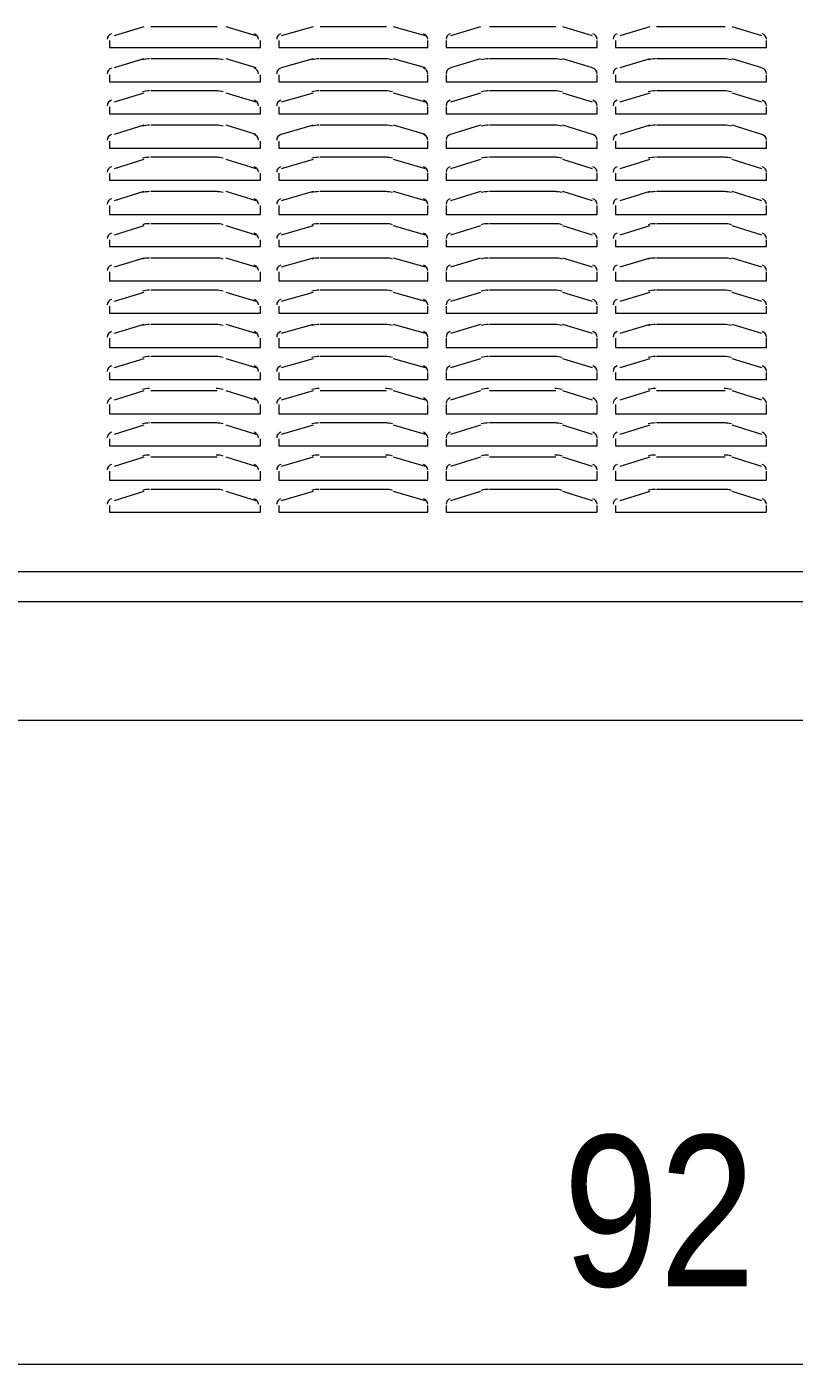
# Model space of a CAD drawing. Header units: millimetres. Extents: x 106699 to 122058, y 158555 to 162844.
# Drawn here: x 110007.21 to 110032.67, y 160341.51 to 160385.85 of the extents above; entities that cross this region are included whole.
import ezdxf

# ---------------------------------------------------------------- set-up
doc = ezdxf.new("R2010")
doc.units = ezdxf.units.MM
doc.layers.add('no3_paslanmaz kesit on', color=153, linetype='Continuous', lineweight=20)
doc.layers.add('S2000-002 Çizgi', color=7, linetype='Continuous')
doc.styles.add('BE', font='ARIALN.TTF')
doc.dimstyles.new('Copy of BE-50', dxfattribs={"dimscale": 100, "dimtxt": 0.05, "dimasz": 0.02, "dimexe": 0.025, "dimexo": 0, "dimgap": 0.025, "dimtad": 1, "dimdec": 1, "dimrnd": 0.5, "dimdsep": 46, "dimtxsty": 'BE', "dimblk": 'DOT', "dimcen": 0.5, "dimdle": 0.025, "dimse1": 1, "dimse2": 1, "dimclrd": 256, "dimclre": 256, "dimclrt": 256, "dimadec": 0, "dimazin": 2, "dimtm": 1e-09, "dimtfac": 1, "dimtdec": 1, "dimtix": 1, "dimtmove": 2, "dimatfit": 0, "dimldrblk": 'DOT', "dimfxl": 0.5, "dimfxlon": 1, "dimtolj": 1, "dimlwd": 9, "dimlwe": 0, "dimarcsym": 0})

# ---------------------------------------------------------------- blocks, each defined once
blk = doc.blocks.new('_Dot')
at = {"color": 0, "linetype": 'ByBlock', "lineweight": -2}
blk.add_line((-0.5, 0), (-1, 0), dxfattribs=at)
at = {"color": 0, "linetype": 'ByBlock', "const_width": 0.5}
blk.add_lwpolyline([(-0.25, 0, 1), (0.25, 0, 1)], format="xyb", close=True, dxfattribs=at)
blk = doc.blocks.new('*D116')
at = {"layer": 'Defpoints', "color": 0, "transparency": 16777216}
for p in [(117130.517, 160829.226), (117222.441, 160829.226), (117222.441, 160807.883)]:
    blk.add_point(p, dxfattribs=at)
at = {"layer": 'S2000-002 Çizgi', "color": 134, "lineweight": 9, "true_color": 0x00a5a5, "transparency": 16777216}
blk.add_line((117132.517, 160807.883), (117220.441, 160807.883), dxfattribs=at)
at = {"layer": 'S2000-002 Çizgi', "color": 134, "lineweight": 9, "true_color": 0x00a5a5, "transparency": 16777216, "xscale": 2, "yscale": 2, "zscale": 2, "rotation": 180}
blk.add_blockref('_Dot', (117130.517, 160807.883), dxfattribs=at)
at = {"layer": 'S2000-002 Çizgi', "color": 134, "lineweight": 9, "true_color": 0x00a5a5, "transparency": 16777216, "xscale": 2, "yscale": 2, "zscale": 2}
blk.add_blockref('_Dot', (117222.441, 160807.883), dxfattribs=at)
at = {"layer": 'S2000-002 Çizgi', "color": 134, "true_color": 0x00a5a5, "transparency": 16777216, "insert": (117176.479, 160812.936), "char_height": 5, "attachment_point": 5, "style": 'BE'}
blk.add_mtext('\\A1;92', dxfattribs=at)
blk = doc.blocks.new('AA')
at = {"layer": 'no3_paslanmaz kesit on'}
for points in [[(117159.378, 160852.238), (117158.39, 160851.935)], [(117161.808, 160852.238), (117159.605, 160852.238)], [(117163.099, 160851.935), (117162.112, 160852.238)], [(117164.998, 160852.238), (117163.935, 160851.935)], [(117167.428, 160852.238), (117165.226, 160852.238)], [(117168.719, 160851.935), (117167.656, 160852.238)], [(117170.542, 160852.238), (117169.555, 160851.935)], [(117173.049, 160852.238), (117170.846, 160852.238)], [(117174.264, 160851.935), (117173.276, 160852.238)], [(117176.162, 160852.238), (117175.175, 160851.935)], [(117178.669, 160852.238), (117176.39, 160852.238)], [(117179.884, 160851.935), (117178.897, 160852.238)], [(117158.238, 160851.783), (117158.238, 160851.555), (117163.251, 160851.555), (117163.251, 160851.783)], [(117163.859, 160851.783), (117163.859, 160851.555), (117168.795, 160851.555), (117168.795, 160851.783)], [(117169.403, 160851.783), (117169.403, 160851.555), (117174.416, 160851.555), (117174.416, 160851.783)], [(117175.023, 160851.783), (117175.023, 160851.555), (117180.036, 160851.555), (117180.036, 160851.783)], [(117159.378, 160851.175), (117158.39, 160850.871)], [(117161.808, 160851.175), (117159.605, 160851.175)], [(117163.099, 160850.871), (117162.112, 160851.175)], [(117164.998, 160851.175), (117163.935, 160850.871)], [(117167.428, 160851.175), (117165.226, 160851.175)], [(117168.719, 160850.871), (117167.656, 160851.175)], [(117170.542, 160851.175), (117169.555, 160850.871)], [(117173.049, 160851.175), (117170.846, 160851.175)], [(117174.264, 160850.871), (117173.276, 160851.175)], [(117176.162, 160851.175), (117175.175, 160850.871)], [(117178.669, 160851.175), (117176.39, 160851.175)], [(117179.884, 160850.871), (117178.897, 160851.175)], [(117158.238, 160850.643), (117158.238, 160850.416), (117163.251, 160850.416), (117163.251, 160850.643)], [(117163.859, 160850.643), (117163.859, 160850.416), (117168.795, 160850.416), (117168.795, 160850.643)], [(117169.403, 160850.643), (117169.403, 160850.416), (117174.416, 160850.416), (117174.416, 160850.643)], [(117175.023, 160850.643), (117175.023, 160850.416), (117180.036, 160850.416), (117180.036, 160850.643)], [(117159.378, 160850.036), (117158.39, 160849.732)], [(117161.808, 160850.112), (117159.605, 160850.112)], [(117163.099, 160849.732), (117162.112, 160850.036)], [(117164.998, 160850.036), (117163.935, 160849.732)], [(117167.428, 160850.112), (117165.226, 160850.112)], [(117168.719, 160849.732), (117167.656, 160850.036)], [(117170.542, 160850.036), (117169.555, 160849.732)], [(117173.049, 160850.112), (117170.846, 160850.112)], [(117174.264, 160849.732), (117173.276, 160850.036)], [(117176.162, 160850.036), (117175.175, 160849.732)], [(117178.669, 160850.112), (117176.39, 160850.112)], [(117179.884, 160849.732), (117178.897, 160850.036)], [(117158.238, 160849.58), (117158.238, 160849.352), (117163.251, 160849.352), (117163.251, 160849.58)], [(117163.859, 160849.58), (117163.859, 160849.352), (117168.795, 160849.352), (117168.795, 160849.58)], [(117169.403, 160849.58), (117169.403, 160849.352), (117174.416, 160849.352), (117174.416, 160849.58)], [(117175.023, 160849.58), (117175.023, 160849.352), (117180.036, 160849.352), (117180.036, 160849.58)], [(117159.378, 160848.973), (117158.39, 160848.669)], [(117161.808, 160848.973), (117159.605, 160848.973)], [(117163.099, 160848.669), (117162.112, 160848.973)], [(117164.998, 160848.973), (117163.935, 160848.669)], [(117167.428, 160848.973), (117165.226, 160848.973)], [(117168.719, 160848.669), (117167.656, 160848.973)], [(117170.542, 160848.973), (117169.555, 160848.669)], [(117173.049, 160848.973), (117170.846, 160848.973)], [(117174.264, 160848.669), (117173.276, 160848.973)], [(117176.162, 160848.973), (117175.175, 160848.669)], [(117178.669, 160848.973), (117176.39, 160848.973)], [(117179.884, 160848.669), (117178.897, 160848.973)], [(117158.238, 160848.441), (117158.238, 160848.213), (117163.251, 160848.213), (117163.251, 160848.441)], [(117163.859, 160848.441), (117163.859, 160848.213), (117168.795, 160848.213), (117168.795, 160848.441)], [(117169.403, 160848.441), (117169.403, 160848.213), (117174.416, 160848.213), (117174.416, 160848.441)], [(117175.023, 160848.441), (117175.023, 160848.213), (117180.036, 160848.213), (117180.036, 160848.441)], [(117159.378, 160847.833), (117158.39, 160847.53)], [(117161.808, 160847.909), (117159.605, 160847.909)], [(117163.099, 160847.53), (117162.112, 160847.833)], [(117164.998, 160847.833), (117163.935, 160847.53)], [(117167.428, 160847.909), (117165.226, 160847.909)], [(117168.719, 160847.53), (117167.656, 160847.833)], [(117170.542, 160847.833), (117169.555, 160847.53)], [(117173.049, 160847.909), (117170.846, 160847.909)], [(117174.264, 160847.53), (117173.276, 160847.833)], [(117176.162, 160847.833), (117175.175, 160847.53)], [(117178.669, 160847.909), (117176.39, 160847.909)], [(117179.884, 160847.53), (117178.897, 160847.833)], [(117158.238, 160847.378), (117158.238, 160847.15), (117163.251, 160847.15), (117163.251, 160847.378)], [(117163.859, 160847.378), (117163.859, 160847.15), (117168.795, 160847.15), (117168.795, 160847.378)], [(117169.403, 160847.378), (117169.403, 160847.15), (117174.416, 160847.15), (117174.416, 160847.378)], [(117175.023, 160847.378), (117175.023, 160847.15), (117180.036, 160847.15), (117180.036, 160847.378)], [(117159.378, 160846.77), (117158.39, 160846.466)], [(117161.808, 160846.77), (117159.605, 160846.77)], [(117163.099, 160846.466), (117162.112, 160846.77)], [(117164.998, 160846.77), (117163.935, 160846.466)], [(117167.428, 160846.77), (117165.226, 160846.77)], [(117168.719, 160846.466), (117167.656, 160846.77)], [(117170.542, 160846.77), (117169.555, 160846.466)], [(117173.049, 160846.77), (117170.846, 160846.77)], [(117174.264, 160846.466), (117173.276, 160846.77)], [(117176.162, 160846.77), (117175.175, 160846.466)], [(117178.669, 160846.77), (117176.39, 160846.77)], [(117179.884, 160846.466), (117178.897, 160846.77)], [(117158.238, 160846.314), (117158.238, 160846.011), (117163.251, 160846.011), (117163.251, 160846.314)], [(117163.859, 160846.314), (117163.859, 160846.011), (117168.795, 160846.011), (117168.795, 160846.314)], [(117169.403, 160846.314), (117169.403, 160846.011), (117174.416, 160846.011), (117174.416, 160846.314)], [(117175.023, 160846.314), (117175.023, 160846.011), (117180.036, 160846.011), (117180.036, 160846.314)], [(117159.378, 160845.631), (117158.39, 160845.327)], [(117161.808, 160845.707), (117159.605, 160845.707)], [(117163.099, 160845.327), (117162.112, 160845.631)], [(117164.998, 160845.631), (117163.935, 160845.327)], [(117167.428, 160845.707), (117165.226, 160845.707)], [(117168.719, 160845.327), (117167.656, 160845.631)], [(117170.542, 160845.631), (117169.555, 160845.327)], [(117173.049, 160845.707), (117170.846, 160845.707)], [(117174.264, 160845.327), (117173.276, 160845.631)], [(117176.162, 160845.631), (117175.175, 160845.327)], [(117178.669, 160845.707), (117176.39, 160845.707)], [(117179.884, 160845.327), (117178.897, 160845.631)], [(117158.238, 160845.175), (117158.238, 160844.947), (117163.251, 160844.947), (117163.251, 160845.175)], [(117163.859, 160845.175), (117163.859, 160844.947), (117168.795, 160844.947), (117168.795, 160845.175)], [(117169.403, 160845.175), (117169.403, 160844.947), (117174.416, 160844.947), (117174.416, 160845.175)], [(117175.023, 160845.175), (117175.023, 160844.947), (117180.036, 160844.947), (117180.036, 160845.175)], [(117159.378, 160844.567), (117158.39, 160844.264)], [(117161.808, 160844.567), (117159.605, 160844.567)], [(117163.099, 160844.264), (117162.112, 160844.567)], [(117164.998, 160844.567), (117163.935, 160844.264)], [(117167.428, 160844.567), (117165.226, 160844.567)], [(117168.719, 160844.264), (117167.656, 160844.567)], [(117170.542, 160844.567), (117169.555, 160844.264)], [(117173.049, 160844.567), (117170.846, 160844.567)], [(117174.264, 160844.264), (117173.276, 160844.567)], [(117176.162, 160844.567), (117175.175, 160844.264)], [(117178.669, 160844.567), (117176.39, 160844.567)], [(117179.884, 160844.264), (117178.897, 160844.567)], [(117158.238, 160844.112), (117158.238, 160843.808), (117163.251, 160843.808), (117163.251, 160844.112)], [(117163.859, 160844.112), (117163.859, 160843.808), (117168.795, 160843.808), (117168.795, 160844.112)], [(117169.403, 160844.112), (117169.403, 160843.808), (117174.416, 160843.808), (117174.416, 160844.112)], [(117175.023, 160844.112), (117175.023, 160843.808), (117180.036, 160843.808), (117180.036, 160844.112)], [(117159.378, 160843.428), (117158.39, 160843.124)], [(117161.808, 160843.504), (117159.605, 160843.504)], [(117163.099, 160843.124), (117162.112, 160843.428)], [(117164.998, 160843.428), (117163.935, 160843.124)], [(117167.428, 160843.504), (117165.226, 160843.504)], [(117168.719, 160843.124), (117167.656, 160843.428)], [(117170.542, 160843.428), (117169.555, 160843.124)], [(117173.049, 160843.504), (117170.846, 160843.504)], [(117174.264, 160843.124), (117173.276, 160843.428)], [(117176.162, 160843.428), (117175.175, 160843.124)], [(117178.669, 160843.504), (117176.39, 160843.504)], [(117179.884, 160843.124), (117178.897, 160843.428)], [(117158.238, 160842.973), (117158.238, 160842.745), (117163.251, 160842.745), (117163.251, 160842.973)], [(117163.859, 160842.973), (117163.859, 160842.745), (117168.795, 160842.745), (117168.795, 160842.973)], [(117169.403, 160842.973), (117169.403, 160842.745), (117174.416, 160842.745), (117174.416, 160842.973)], [(117175.023, 160842.973), (117175.023, 160842.745), (117180.036, 160842.745), (117180.036, 160842.973)], [(117159.378, 160842.365), (117158.39, 160842.061)], [(117161.808, 160842.365), (117159.605, 160842.365)], [(117163.099, 160842.061), (117162.112, 160842.365)], [(117164.998, 160842.365), (117163.935, 160842.061)], [(117167.428, 160842.365), (117165.226, 160842.365)], [(117168.719, 160842.061), (117167.656, 160842.365)], [(117170.542, 160842.365), (117169.555, 160842.061)], [(117173.049, 160842.365), (117170.846, 160842.365)], [(117174.264, 160842.061), (117173.276, 160842.365)], [(117176.162, 160842.365), (117175.175, 160842.061)], [(117178.669, 160842.365), (117176.39, 160842.365)], [(117179.884, 160842.061), (117178.897, 160842.365)], [(117158.238, 160841.909), (117158.238, 160841.605), (117163.251, 160841.605), (117163.251, 160841.909)], [(117163.859, 160841.909), (117163.859, 160841.605), (117168.795, 160841.605), (117168.795, 160841.909)], [(117169.403, 160841.909), (117169.403, 160841.605), (117174.416, 160841.605), (117174.416, 160841.909)], [(117175.023, 160841.909), (117175.023, 160841.605), (117180.036, 160841.605), (117180.036, 160841.909)], [(117159.378, 160841.226), (117158.39, 160840.922)], [(117161.808, 160841.302), (117159.605, 160841.302)], [(117163.099, 160840.922), (117162.112, 160841.226)], [(117164.998, 160841.226), (117163.935, 160840.922)], [(117167.428, 160841.302), (117165.226, 160841.302)], [(117168.719, 160840.922), (117167.656, 160841.226)], [(117170.542, 160841.226), (117169.555, 160840.922)], [(117173.049, 160841.302), (117170.846, 160841.302)], [(117174.264, 160840.922), (117173.276, 160841.226)], [(117176.162, 160841.226), (117175.175, 160840.922)], [(117178.669, 160841.302), (117176.39, 160841.302)], [(117179.884, 160840.922), (117178.897, 160841.226)], [(117158.238, 160840.77), (117158.238, 160840.542), (117163.251, 160840.542), (117163.251, 160840.77)], [(117163.859, 160840.77), (117163.859, 160840.542), (117168.795, 160840.542), (117168.795, 160840.77)], [(117169.403, 160840.77), (117169.403, 160840.542), (117174.416, 160840.542), (117174.416, 160840.77)], [(117175.023, 160840.77), (117175.023, 160840.542), (117180.036, 160840.542), (117180.036, 160840.77)], [(117159.378, 160840.162), (117158.39, 160839.859)], [(117161.808, 160840.162), (117159.605, 160840.162)], [(117163.099, 160839.859), (117162.112, 160840.162)], [(117164.998, 160840.162), (117163.935, 160839.859)], [(117167.428, 160840.162), (117165.226, 160840.162)], [(117168.719, 160839.859), (117167.656, 160840.162)], [(117170.542, 160840.162), (117169.555, 160839.859)], [(117173.049, 160840.162), (117170.846, 160840.162)], [(117174.264, 160839.859), (117173.276, 160840.162)], [(117176.162, 160840.162), (117175.175, 160839.859)], [(117178.669, 160840.162), (117176.39, 160840.162)], [(117179.884, 160839.859), (117178.897, 160840.162)], [(117158.238, 160839.707), (117158.238, 160839.403), (117163.251, 160839.403), (117163.251, 160839.707)], [(117163.859, 160839.707), (117163.859, 160839.403), (117168.795, 160839.403), (117168.795, 160839.707)], [(117169.403, 160839.707), (117169.403, 160839.403), (117174.416, 160839.403), (117174.416, 160839.707)], [(117175.023, 160839.707), (117175.023, 160839.403), (117180.036, 160839.403), (117180.036, 160839.707)], [(117159.378, 160839.023), (117158.39, 160838.719)], [(117161.808, 160839.099), (117159.605, 160839.099)], [(117163.099, 160838.719), (117162.112, 160839.023)], [(117164.998, 160839.023), (117163.935, 160838.719)], [(117167.428, 160839.099), (117165.226, 160839.099)], [(117168.719, 160838.719), (117167.656, 160839.023)], [(117170.542, 160839.023), (117169.555, 160838.719)], [(117173.049, 160839.099), (117170.846, 160839.099)], [(117174.264, 160838.719), (117173.276, 160839.023)], [(117176.162, 160839.023), (117175.175, 160838.719)], [(117178.669, 160839.099), (117176.39, 160839.099)], [(117179.884, 160838.719), (117178.897, 160839.023)], [(117158.238, 160838.567), (117158.238, 160838.34), (117163.251, 160838.34), (117163.251, 160838.567)], [(117163.859, 160838.567), (117163.859, 160838.34), (117168.795, 160838.34), (117168.795, 160838.567)], [(117169.403, 160838.567), (117169.403, 160838.34), (117174.416, 160838.34), (117174.416, 160838.567)], [(117175.023, 160838.567), (117175.023, 160838.34), (117180.036, 160838.34), (117180.036, 160838.567)], [(117159.378, 160837.96), (117158.39, 160837.656)], [(117161.808, 160837.96), (117159.605, 160837.96)], [(117163.099, 160837.656), (117162.112, 160837.96)], [(117164.998, 160837.96), (117163.935, 160837.656)], [(117167.428, 160837.96), (117165.226, 160837.96)], [(117168.719, 160837.656), (117167.656, 160837.96)], [(117170.542, 160837.96), (117169.555, 160837.656)], [(117173.049, 160837.96), (117170.846, 160837.96)], [(117174.264, 160837.656), (117173.276, 160837.96)], [(117176.162, 160837.96), (117175.175, 160837.656)], [(117178.669, 160837.96), (117176.39, 160837.96)], [(117179.884, 160837.656), (117178.897, 160837.96)], [(117158.238, 160837.504), (117158.238, 160837.2), (117163.251, 160837.2), (117163.251, 160837.504)], [(117163.859, 160837.504), (117163.859, 160837.2), (117168.795, 160837.2), (117168.795, 160837.504)], [(117169.403, 160837.504), (117169.403, 160837.2), (117174.416, 160837.2), (117174.416, 160837.504)], [(117175.023, 160837.504), (117175.023, 160837.2), (117180.036, 160837.2), (117180.036, 160837.504)], [(117159.378, 160836.821), (117158.39, 160836.517)], [(117161.808, 160836.897), (117159.605, 160836.897)], [(117163.099, 160836.517), (117162.112, 160836.821)], [(117164.998, 160836.821), (117163.935, 160836.517)], [(117167.428, 160836.897), (117165.226, 160836.897)], [(117168.719, 160836.517), (117167.656, 160836.821)], [(117170.542, 160836.821), (117169.555, 160836.517)], [(117173.049, 160836.897), (117170.846, 160836.897)], [(117174.264, 160836.517), (117173.276, 160836.821)], [(117176.162, 160836.821), (117175.175, 160836.517)], [(117178.669, 160836.897), (117176.39, 160836.897)], [(117179.884, 160836.517), (117178.897, 160836.821)], [(117158.238, 160836.365), (117158.238, 160836.137), (117163.251, 160836.137), (117163.251, 160836.365)], [(117163.859, 160836.365), (117163.859, 160836.137), (117168.795, 160836.137), (117168.795, 160836.365)], [(117169.403, 160836.365), (117169.403, 160836.137), (117174.416, 160836.137), (117174.416, 160836.365)], [(117175.023, 160836.365), (117175.023, 160836.137), (117180.036, 160836.137), (117180.036, 160836.365)], [(117213.011, 160834.162), (117134.011, 160834.162)], [(117130.517, 160833.175), (117222.441, 160833.175), (117222.441, 160829.226), (117130.517, 160829.226), (117130.517, 160833.175)]]:
    blk.add_lwpolyline(points, dxfattribs=at)
for points in [[(117158.3, 160852.003), (117158.219, 160851.98), (117158.162, 160851.905), (117158.162, 160851.821)], [(117163.175, 160851.821), (117163.175, 160851.905), (117163.119, 160851.98), (117163.038, 160852.003)], [(117163.92, 160852.003), (117163.839, 160851.98), (117163.783, 160851.905), (117163.783, 160851.821)], [(117168.795, 160851.821), (117168.795, 160851.905), (117168.739, 160851.98), (117168.658, 160852.003)], [(117169.54, 160852.003), (117169.459, 160851.98), (117169.403, 160851.905), (117169.403, 160851.821)], [(117174.416, 160851.821), (117174.416, 160851.905), (117174.36, 160851.98), (117174.278, 160852.003)], [(117175.085, 160852.003), (117175.003, 160851.98), (117174.947, 160851.905), (117174.947, 160851.821)], [(117180.036, 160851.821), (117180.036, 160851.905), (117179.98, 160851.98), (117179.899, 160852.003)], [(117159.567, 160851.175), (117159.486, 160851.175), (117159.405, 160851.164), (117159.326, 160851.141)], [(117162.011, 160851.141), (117161.933, 160851.164), (117161.852, 160851.175), (117161.77, 160851.175)], [(117165.188, 160851.175), (117165.106, 160851.175), (117165.025, 160851.164), (117164.946, 160851.141)], [(117167.632, 160851.141), (117167.553, 160851.164), (117167.472, 160851.175), (117167.39, 160851.175)], [(117170.808, 160851.175), (117170.726, 160851.175), (117170.645, 160851.164), (117170.567, 160851.141)], [(117173.252, 160851.141), (117173.174, 160851.164), (117173.092, 160851.175), (117173.011, 160851.175)], [(117176.352, 160851.175), (117176.271, 160851.175), (117176.189, 160851.164), (117176.111, 160851.141)], [(117178.872, 160851.141), (117178.794, 160851.164), (117178.712, 160851.175), (117178.631, 160851.175)], [(117158.3, 160850.864), (117158.219, 160850.84), (117158.162, 160850.766), (117158.162, 160850.681)], [(117163.175, 160850.681), (117163.175, 160850.766), (117163.119, 160850.84), (117163.038, 160850.864)], [(117163.92, 160850.864), (117163.839, 160850.84), (117163.783, 160850.766), (117163.783, 160850.681)], [(117168.795, 160850.681), (117168.795, 160850.766), (117168.739, 160850.84), (117168.658, 160850.864)], [(117169.54, 160850.864), (117169.459, 160850.84), (117169.403, 160850.766), (117169.403, 160850.681)], [(117174.416, 160850.681), (117174.416, 160850.766), (117174.36, 160850.84), (117174.278, 160850.864)], [(117175.085, 160850.864), (117175.003, 160850.84), (117174.947, 160850.766), (117174.947, 160850.681)], [(117180.036, 160850.681), (117180.036, 160850.766), (117179.98, 160850.84), (117179.899, 160850.864)], [(117159.567, 160850.112), (117159.486, 160850.112), (117159.405, 160850.1), (117159.326, 160850.078)], [(117162.011, 160850.078), (117161.933, 160850.1), (117161.852, 160850.112), (117161.77, 160850.112)], [(117165.188, 160850.112), (117165.106, 160850.112), (117165.025, 160850.1), (117164.946, 160850.078)], [(117167.632, 160850.078), (117167.553, 160850.1), (117167.472, 160850.112), (117167.39, 160850.112)], [(117170.808, 160850.112), (117170.726, 160850.112), (117170.645, 160850.1), (117170.567, 160850.078)], [(117173.252, 160850.078), (117173.174, 160850.1), (117173.092, 160850.112), (117173.011, 160850.112)], [(117176.352, 160850.112), (117176.271, 160850.112), (117176.189, 160850.1), (117176.111, 160850.078)], [(117178.872, 160850.078), (117178.794, 160850.1), (117178.712, 160850.112), (117178.631, 160850.112)], [(117158.3, 160849.801), (117158.219, 160849.777), (117158.162, 160849.703), (117158.162, 160849.618)], [(117163.175, 160849.618), (117163.175, 160849.703), (117163.119, 160849.777), (117163.038, 160849.801)], [(117163.92, 160849.801), (117163.839, 160849.777), (117163.783, 160849.703), (117163.783, 160849.618)], [(117168.795, 160849.618), (117168.795, 160849.703), (117168.739, 160849.777), (117168.658, 160849.801)], [(117169.54, 160849.801), (117169.459, 160849.777), (117169.403, 160849.703), (117169.403, 160849.618)], [(117174.416, 160849.618), (117174.416, 160849.703), (117174.36, 160849.777), (117174.278, 160849.801)], [(117175.085, 160849.801), (117175.003, 160849.777), (117174.947, 160849.703), (117174.947, 160849.618)], [(117180.036, 160849.618), (117180.036, 160849.703), (117179.98, 160849.777), (117179.899, 160849.801)], [(117159.567, 160848.973), (117159.486, 160848.973), (117159.405, 160848.961), (117159.326, 160848.939)], [(117162.011, 160848.939), (117161.933, 160848.961), (117161.852, 160848.973), (117161.77, 160848.973)], [(117165.188, 160848.973), (117165.106, 160848.973), (117165.025, 160848.961), (117164.946, 160848.939)], [(117167.632, 160848.939), (117167.553, 160848.961), (117167.472, 160848.973), (117167.39, 160848.973)], [(117170.808, 160848.973), (117170.726, 160848.973), (117170.645, 160848.961), (117170.567, 160848.939)], [(117173.252, 160848.939), (117173.174, 160848.961), (117173.092, 160848.973), (117173.011, 160848.973)], [(117176.352, 160848.973), (117176.271, 160848.973), (117176.189, 160848.961), (117176.111, 160848.939)], [(117178.872, 160848.939), (117178.794, 160848.961), (117178.712, 160848.973), (117178.631, 160848.973)], [(117158.3, 160848.661), (117158.219, 160848.638), (117158.162, 160848.564), (117158.162, 160848.479)], [(117163.175, 160848.479), (117163.175, 160848.564), (117163.119, 160848.638), (117163.038, 160848.661)], [(117163.92, 160848.661), (117163.839, 160848.638), (117163.783, 160848.564), (117163.783, 160848.479)], [(117168.795, 160848.479), (117168.795, 160848.564), (117168.739, 160848.638), (117168.658, 160848.661)], [(117169.54, 160848.661), (117169.459, 160848.638), (117169.403, 160848.564), (117169.403, 160848.479)], [(117174.416, 160848.479), (117174.416, 160848.564), (117174.36, 160848.638), (117174.278, 160848.661)], [(117175.085, 160848.661), (117175.003, 160848.638), (117174.947, 160848.564), (117174.947, 160848.479)], [(117180.036, 160848.479), (117180.036, 160848.564), (117179.98, 160848.638), (117179.899, 160848.661)], [(117159.567, 160847.909), (117159.486, 160847.909), (117159.405, 160847.898), (117159.326, 160847.875)], [(117162.011, 160847.875), (117161.933, 160847.898), (117161.852, 160847.909), (117161.77, 160847.909)], [(117165.188, 160847.909), (117165.106, 160847.909), (117165.025, 160847.898), (117164.946, 160847.875)], [(117167.632, 160847.875), (117167.553, 160847.898), (117167.472, 160847.909), (117167.39, 160847.909)], [(117170.808, 160847.909), (117170.726, 160847.909), (117170.645, 160847.898), (117170.567, 160847.875)], [(117173.252, 160847.875), (117173.174, 160847.898), (117173.092, 160847.909), (117173.011, 160847.909)], [(117176.352, 160847.909), (117176.271, 160847.909), (117176.189, 160847.898), (117176.111, 160847.875)], [(117178.872, 160847.875), (117178.794, 160847.898), (117178.712, 160847.909), (117178.631, 160847.909)], [(117158.3, 160847.598), (117158.219, 160847.575), (117158.162, 160847.5), (117158.162, 160847.416)], [(117163.175, 160847.416), (117163.175, 160847.5), (117163.119, 160847.575), (117163.038, 160847.598)], [(117163.92, 160847.598), (117163.839, 160847.575), (117163.783, 160847.5), (117163.783, 160847.416)], [(117168.795, 160847.416), (117168.795, 160847.5), (117168.739, 160847.575), (117168.658, 160847.598)], [(117169.54, 160847.598), (117169.459, 160847.575), (117169.403, 160847.5), (117169.403, 160847.416)], [(117174.416, 160847.416), (117174.416, 160847.5), (117174.36, 160847.575), (117174.278, 160847.598)], [(117175.085, 160847.598), (117175.003, 160847.575), (117174.947, 160847.5), (117174.947, 160847.416)], [(117180.036, 160847.416), (117180.036, 160847.5), (117179.98, 160847.575), (117179.899, 160847.598)], [(117158.3, 160846.535), (117158.219, 160846.511), (117158.162, 160846.437), (117158.162, 160846.352)], [(117159.567, 160846.77), (117159.486, 160846.77), (117159.405, 160846.759), (117159.326, 160846.736)], [(117162.011, 160846.736), (117161.933, 160846.759), (117161.852, 160846.77), (117161.77, 160846.77)], [(117163.175, 160846.352), (117163.175, 160846.437), (117163.119, 160846.511), (117163.038, 160846.535)], [(117163.92, 160846.535), (117163.839, 160846.511), (117163.783, 160846.437), (117163.783, 160846.352)], [(117165.188, 160846.77), (117165.106, 160846.77), (117165.025, 160846.759), (117164.946, 160846.736)], [(117167.632, 160846.736), (117167.553, 160846.759), (117167.472, 160846.77), (117167.39, 160846.77)], [(117168.795, 160846.352), (117168.795, 160846.437), (117168.739, 160846.511), (117168.658, 160846.535)], [(117169.54, 160846.535), (117169.459, 160846.511), (117169.403, 160846.437), (117169.403, 160846.352)], [(117170.808, 160846.77), (117170.726, 160846.77), (117170.645, 160846.759), (117170.567, 160846.736)], [(117173.252, 160846.736), (117173.174, 160846.759), (117173.092, 160846.77), (117173.011, 160846.77)], [(117174.416, 160846.352), (117174.416, 160846.437), (117174.36, 160846.511), (117174.278, 160846.535)], [(117175.085, 160846.535), (117175.003, 160846.511), (117174.947, 160846.437), (117174.947, 160846.352)], [(117176.352, 160846.77), (117176.271, 160846.77), (117176.189, 160846.759), (117176.111, 160846.736)], [(117178.872, 160846.736), (117178.794, 160846.759), (117178.712, 160846.77), (117178.631, 160846.77)], [(117180.036, 160846.352), (117180.036, 160846.437), (117179.98, 160846.511), (117179.899, 160846.535)], [(117159.567, 160845.707), (117159.486, 160845.707), (117159.405, 160845.695), (117159.326, 160845.673)], [(117162.011, 160845.673), (117161.933, 160845.695), (117161.852, 160845.707), (117161.77, 160845.707)], [(117165.188, 160845.707), (117165.106, 160845.707), (117165.025, 160845.695), (117164.946, 160845.673)], [(117167.632, 160845.673), (117167.553, 160845.695), (117167.472, 160845.707), (117167.39, 160845.707)], [(117170.808, 160845.707), (117170.726, 160845.707), (117170.645, 160845.695), (117170.567, 160845.673)], [(117173.252, 160845.673), (117173.174, 160845.695), (117173.092, 160845.707), (117173.011, 160845.707)], [(117176.352, 160845.707), (117176.271, 160845.707), (117176.189, 160845.695), (117176.111, 160845.673)], [(117178.872, 160845.673), (117178.794, 160845.695), (117178.712, 160845.707), (117178.631, 160845.707)], [(117158.3, 160845.396), (117158.219, 160845.372), (117158.162, 160845.298), (117158.162, 160845.213)], [(117163.175, 160845.213), (117163.175, 160845.298), (117163.119, 160845.372), (117163.038, 160845.396)], [(117163.92, 160845.396), (117163.839, 160845.372), (117163.783, 160845.298), (117163.783, 160845.213)], [(117168.795, 160845.213), (117168.795, 160845.298), (117168.739, 160845.372), (117168.658, 160845.396)], [(117169.54, 160845.396), (117169.459, 160845.372), (117169.403, 160845.298), (117169.403, 160845.213)], [(117174.416, 160845.213), (117174.416, 160845.298), (117174.36, 160845.372), (117174.278, 160845.396)], [(117175.085, 160845.396), (117175.003, 160845.372), (117174.947, 160845.298), (117174.947, 160845.213)], [(117180.036, 160845.213), (117180.036, 160845.298), (117179.98, 160845.372), (117179.899, 160845.396)], [(117158.3, 160844.332), (117158.219, 160844.309), (117158.162, 160844.234), (117158.162, 160844.15)], [(117159.567, 160844.567), (117159.486, 160844.567), (117159.405, 160844.556), (117159.326, 160844.533)], [(117162.011, 160844.533), (117161.933, 160844.556), (117161.852, 160844.567), (117161.77, 160844.567)], [(117163.175, 160844.15), (117163.175, 160844.234), (117163.119, 160844.309), (117163.038, 160844.332)], [(117163.92, 160844.332), (117163.839, 160844.309), (117163.783, 160844.234), (117163.783, 160844.15)], [(117165.188, 160844.567), (117165.106, 160844.567), (117165.025, 160844.556), (117164.946, 160844.533)], [(117167.632, 160844.533), (117167.553, 160844.556), (117167.472, 160844.567), (117167.39, 160844.567)], [(117168.795, 160844.15), (117168.795, 160844.234), (117168.739, 160844.309), (117168.658, 160844.332)], [(117169.54, 160844.332), (117169.459, 160844.309), (117169.403, 160844.234), (117169.403, 160844.15)], [(117170.808, 160844.567), (117170.726, 160844.567), (117170.645, 160844.556), (117170.567, 160844.533)], [(117173.252, 160844.533), (117173.174, 160844.556), (117173.092, 160844.567), (117173.011, 160844.567)], [(117174.416, 160844.15), (117174.416, 160844.234), (117174.36, 160844.309), (117174.278, 160844.332)], [(117175.085, 160844.332), (117175.003, 160844.309), (117174.947, 160844.234), (117174.947, 160844.15)], [(117176.352, 160844.567), (117176.271, 160844.567), (117176.189, 160844.556), (117176.111, 160844.533)], [(117178.872, 160844.533), (117178.794, 160844.556), (117178.712, 160844.567), (117178.631, 160844.567)], [(117180.036, 160844.15), (117180.036, 160844.234), (117179.98, 160844.309), (117179.899, 160844.332)], [(117159.567, 160843.504), (117159.486, 160843.504), (117159.405, 160843.493), (117159.326, 160843.47)], [(117162.011, 160843.47), (117161.933, 160843.493), (117161.852, 160843.504), (117161.77, 160843.504)], [(117165.188, 160843.504), (117165.106, 160843.504), (117165.025, 160843.493), (117164.946, 160843.47)], [(117167.632, 160843.47), (117167.553, 160843.493), (117167.472, 160843.504), (117167.39, 160843.504)], [(117170.808, 160843.504), (117170.726, 160843.504), (117170.645, 160843.493), (117170.567, 160843.47)], [(117173.252, 160843.47), (117173.174, 160843.493), (117173.092, 160843.504), (117173.011, 160843.504)], [(117176.352, 160843.504), (117176.271, 160843.504), (117176.189, 160843.493), (117176.111, 160843.47)], [(117178.872, 160843.47), (117178.794, 160843.493), (117178.712, 160843.504), (117178.631, 160843.504)], [(117158.3, 160843.193), (117158.219, 160843.17), (117158.162, 160843.095), (117158.162, 160843.011)], [(117163.175, 160843.011), (117163.175, 160843.095), (117163.119, 160843.17), (117163.038, 160843.193)], [(117163.92, 160843.193), (117163.839, 160843.17), (117163.783, 160843.095), (117163.783, 160843.011)], [(117168.795, 160843.011), (117168.795, 160843.095), (117168.739, 160843.17), (117168.658, 160843.193)], [(117169.54, 160843.193), (117169.459, 160843.17), (117169.403, 160843.095), (117169.403, 160843.011)], [(117174.416, 160843.011), (117174.416, 160843.095), (117174.36, 160843.17), (117174.278, 160843.193)], [(117175.085, 160843.193), (117175.003, 160843.17), (117174.947, 160843.095), (117174.947, 160843.011)], [(117180.036, 160843.011), (117180.036, 160843.095), (117179.98, 160843.17), (117179.899, 160843.193)], [(117158.3, 160842.13), (117158.219, 160842.106), (117158.162, 160842.032), (117158.162, 160841.947)], [(117159.567, 160842.365), (117159.486, 160842.365), (117159.405, 160842.354), (117159.326, 160842.331)], [(117162.011, 160842.331), (117161.933, 160842.354), (117161.852, 160842.365), (117161.77, 160842.365)], [(117163.175, 160841.947), (117163.175, 160842.032), (117163.119, 160842.106), (117163.038, 160842.13)], [(117163.92, 160842.13), (117163.839, 160842.106), (117163.783, 160842.032), (117163.783, 160841.947)], [(117165.188, 160842.365), (117165.106, 160842.365), (117165.025, 160842.354), (117164.946, 160842.331)], [(117167.632, 160842.331), (117167.553, 160842.354), (117167.472, 160842.365), (117167.39, 160842.365)], [(117168.795, 160841.947), (117168.795, 160842.032), (117168.739, 160842.106), (117168.658, 160842.13)], [(117169.54, 160842.13), (117169.459, 160842.106), (117169.403, 160842.032), (117169.403, 160841.947)], [(117170.808, 160842.365), (117170.726, 160842.365), (117170.645, 160842.354), (117170.567, 160842.331)], [(117173.252, 160842.331), (117173.174, 160842.354), (117173.092, 160842.365), (117173.011, 160842.365)], [(117174.416, 160841.947), (117174.416, 160842.032), (117174.36, 160842.106), (117174.278, 160842.13)], [(117175.085, 160842.13), (117175.003, 160842.106), (117174.947, 160842.032), (117174.947, 160841.947)], [(117176.352, 160842.365), (117176.271, 160842.365), (117176.189, 160842.354), (117176.111, 160842.331)], [(117178.872, 160842.331), (117178.794, 160842.354), (117178.712, 160842.365), (117178.631, 160842.365)], [(117180.036, 160841.947), (117180.036, 160842.032), (117179.98, 160842.106), (117179.899, 160842.13)], [(117159.567, 160841.302), (117159.486, 160841.302), (117159.405, 160841.29), (117159.326, 160841.268)], [(117162.011, 160841.268), (117161.933, 160841.29), (117161.852, 160841.302), (117161.77, 160841.302)], [(117165.188, 160841.302), (117165.106, 160841.302), (117165.025, 160841.29), (117164.946, 160841.268)], [(117167.632, 160841.268), (117167.553, 160841.29), (117167.472, 160841.302), (117167.39, 160841.302)], [(117170.808, 160841.302), (117170.726, 160841.302), (117170.645, 160841.29), (117170.567, 160841.268)], [(117173.252, 160841.268), (117173.174, 160841.29), (117173.092, 160841.302), (117173.011, 160841.302)], [(117176.352, 160841.302), (117176.271, 160841.302), (117176.189, 160841.29), (117176.111, 160841.268)], [(117178.872, 160841.268), (117178.794, 160841.29), (117178.712, 160841.302), (117178.631, 160841.302)], [(117158.3, 160840.99), (117158.219, 160840.967), (117158.162, 160840.893), (117158.162, 160840.808)], [(117163.175, 160840.808), (117163.175, 160840.893), (117163.119, 160840.967), (117163.038, 160840.99)], [(117163.92, 160840.99), (117163.839, 160840.967), (117163.783, 160840.893), (117163.783, 160840.808)], [(117168.795, 160840.808), (117168.795, 160840.893), (117168.739, 160840.967), (117168.658, 160840.99)], [(117169.54, 160840.99), (117169.459, 160840.967), (117169.403, 160840.893), (117169.403, 160840.808)], [(117174.416, 160840.808), (117174.416, 160840.893), (117174.36, 160840.967), (117174.278, 160840.99)], [(117175.085, 160840.99), (117175.003, 160840.967), (117174.947, 160840.893), (117174.947, 160840.808)], [(117180.036, 160840.808), (117180.036, 160840.893), (117179.98, 160840.967), (117179.899, 160840.99)], [(117158.3, 160839.927), (117158.219, 160839.904), (117158.162, 160839.829), (117158.162, 160839.745)], [(117159.567, 160840.238), (117159.486, 160840.238), (117159.405, 160840.227), (117159.326, 160840.204)], [(117162.011, 160840.204), (117161.933, 160840.227), (117161.852, 160840.238), (117161.77, 160840.238)], [(117163.175, 160839.745), (117163.175, 160839.829), (117163.119, 160839.904), (117163.038, 160839.927)], [(117163.92, 160839.927), (117163.839, 160839.904), (117163.783, 160839.829), (117163.783, 160839.745)], [(117165.188, 160840.238), (117165.106, 160840.238), (117165.025, 160840.227), (117164.946, 160840.204)], [(117167.632, 160840.204), (117167.553, 160840.227), (117167.472, 160840.238), (117167.39, 160840.238)], [(117168.795, 160839.745), (117168.795, 160839.829), (117168.739, 160839.904), (117168.658, 160839.927)], [(117169.54, 160839.927), (117169.459, 160839.904), (117169.403, 160839.829), (117169.403, 160839.745)], [(117170.808, 160840.238), (117170.726, 160840.238), (117170.645, 160840.227), (117170.567, 160840.204)], [(117173.252, 160840.204), (117173.174, 160840.227), (117173.092, 160840.238), (117173.011, 160840.238)], [(117174.416, 160839.745), (117174.416, 160839.829), (117174.36, 160839.904), (117174.278, 160839.927)], [(117175.085, 160839.927), (117175.003, 160839.904), (117174.947, 160839.829), (117174.947, 160839.745)], [(117176.352, 160840.238), (117176.271, 160840.238), (117176.189, 160840.227), (117176.111, 160840.204)], [(117178.872, 160840.204), (117178.794, 160840.227), (117178.712, 160840.238), (117178.631, 160840.238)], [(117180.036, 160839.745), (117180.036, 160839.829), (117179.98, 160839.904), (117179.899, 160839.927)], [(117159.567, 160839.099), (117159.486, 160839.099), (117159.405, 160839.088), (117159.326, 160839.065)], [(117162.011, 160839.065), (117161.933, 160839.088), (117161.852, 160839.099), (117161.77, 160839.099)], [(117165.188, 160839.099), (117165.106, 160839.099), (117165.025, 160839.088), (117164.946, 160839.065)], [(117167.632, 160839.065), (117167.553, 160839.088), (117167.472, 160839.099), (117167.39, 160839.099)], [(117170.808, 160839.099), (117170.726, 160839.099), (117170.645, 160839.088), (117170.567, 160839.065)], [(117173.252, 160839.065), (117173.174, 160839.088), (117173.092, 160839.099), (117173.011, 160839.099)], [(117176.352, 160839.099), (117176.271, 160839.099), (117176.189, 160839.088), (117176.111, 160839.065)], [(117178.872, 160839.065), (117178.794, 160839.088), (117178.712, 160839.099), (117178.631, 160839.099)], [(117158.3, 160838.788), (117158.219, 160838.765), (117158.162, 160838.69), (117158.162, 160838.605)], [(117163.175, 160838.605), (117163.175, 160838.69), (117163.119, 160838.765), (117163.038, 160838.788)], [(117163.92, 160838.788), (117163.839, 160838.765), (117163.783, 160838.69), (117163.783, 160838.605)], [(117168.795, 160838.605), (117168.795, 160838.69), (117168.739, 160838.765), (117168.658, 160838.788)], [(117169.54, 160838.788), (117169.459, 160838.765), (117169.403, 160838.69), (117169.403, 160838.605)], [(117174.416, 160838.605), (117174.416, 160838.69), (117174.36, 160838.765), (117174.278, 160838.788)], [(117175.085, 160838.788), (117175.003, 160838.765), (117174.947, 160838.69), (117174.947, 160838.605)], [(117180.036, 160838.605), (117180.036, 160838.69), (117179.98, 160838.765), (117179.899, 160838.788)], [(117158.3, 160837.725), (117158.219, 160837.701), (117158.162, 160837.627), (117158.162, 160837.542)], [(117159.567, 160838.036), (117159.486, 160838.036), (117159.405, 160838.024), (117159.326, 160838.002)], [(117162.011, 160838.002), (117161.933, 160838.024), (117161.852, 160838.036), (117161.77, 160838.036)], [(117163.175, 160837.542), (117163.175, 160837.627), (117163.119, 160837.701), (117163.038, 160837.725)], [(117163.92, 160837.725), (117163.839, 160837.701), (117163.783, 160837.627), (117163.783, 160837.542)], [(117165.188, 160838.036), (117165.106, 160838.036), (117165.025, 160838.024), (117164.946, 160838.002)], [(117167.632, 160838.002), (117167.553, 160838.024), (117167.472, 160838.036), (117167.39, 160838.036)], [(117168.795, 160837.542), (117168.795, 160837.627), (117168.739, 160837.701), (117168.658, 160837.725)], [(117169.54, 160837.725), (117169.459, 160837.701), (117169.403, 160837.627), (117169.403, 160837.542)], [(117170.808, 160838.036), (117170.726, 160838.036), (117170.645, 160838.024), (117170.567, 160838.002)], [(117173.252, 160838.002), (117173.174, 160838.024), (117173.092, 160838.036), (117173.011, 160838.036)], [(117174.416, 160837.542), (117174.416, 160837.627), (117174.36, 160837.701), (117174.278, 160837.725)], [(117175.085, 160837.725), (117175.003, 160837.701), (117174.947, 160837.627), (117174.947, 160837.542)], [(117176.352, 160838.036), (117176.271, 160838.036), (117176.189, 160838.024), (117176.111, 160838.002)], [(117178.872, 160838.002), (117178.794, 160838.024), (117178.712, 160838.036), (117178.631, 160838.036)], [(117180.036, 160837.542), (117180.036, 160837.627), (117179.98, 160837.701), (117179.899, 160837.725)], [(117159.567, 160836.897), (117159.486, 160836.897), (117159.405, 160836.885), (117159.326, 160836.863)], [(117162.011, 160836.863), (117161.933, 160836.885), (117161.852, 160836.897), (117161.77, 160836.897)], [(117165.188, 160836.897), (117165.106, 160836.897), (117165.025, 160836.885), (117164.946, 160836.863)], [(117167.632, 160836.863), (117167.553, 160836.885), (117167.472, 160836.897), (117167.39, 160836.897)], [(117170.808, 160836.897), (117170.726, 160836.897), (117170.645, 160836.885), (117170.567, 160836.863)], [(117173.252, 160836.863), (117173.174, 160836.885), (117173.092, 160836.897), (117173.011, 160836.897)], [(117176.352, 160836.897), (117176.271, 160836.897), (117176.189, 160836.885), (117176.111, 160836.863)], [(117178.872, 160836.863), (117178.794, 160836.885), (117178.712, 160836.897), (117178.631, 160836.897)], [(117158.3, 160836.585), (117158.219, 160836.562), (117158.162, 160836.488), (117158.162, 160836.403)], [(117163.175, 160836.403), (117163.175, 160836.488), (117163.119, 160836.562), (117163.038, 160836.585)], [(117163.92, 160836.585), (117163.839, 160836.562), (117163.783, 160836.488), (117163.783, 160836.403)], [(117168.795, 160836.403), (117168.795, 160836.488), (117168.739, 160836.562), (117168.658, 160836.585)], [(117169.54, 160836.585), (117169.459, 160836.562), (117169.403, 160836.488), (117169.403, 160836.403)], [(117174.416, 160836.403), (117174.416, 160836.488), (117174.36, 160836.562), (117174.278, 160836.585)], [(117175.085, 160836.585), (117175.003, 160836.562), (117174.947, 160836.488), (117174.947, 160836.403)], [(117180.036, 160836.403), (117180.036, 160836.488), (117179.98, 160836.562), (117179.899, 160836.585)]]:
    blk.add_open_spline(points, degree=3, dxfattribs=at)
at = {"layer": 'S2000-002 Çizgi'}
dim = blk.add_linear_dim(base=(117222.441, 160807.883), p1=(117130.517, 160829.226), p2=(117222.441, 160829.226), dimstyle='Copy of BE-50', dxfattribs=at)
dim.commit()
dim.dimension.update_dxf_attribs({"geometry": '*D116', "text_midpoint": (117176.479, 160812.936)})

msp = doc.modelspace()

# ---------------------------------------------------------------- block references
at = {"layer": 'S2000-002 Çizgi', "xscale": 0.9997817664690491, "yscale": 0.9997817664690491, "zscale": 0.9997817664690491}
msp.add_blockref('AA', (-7122.712, -431.28), dxfattribs=at)

doc.saveas('drawing.dxf')
